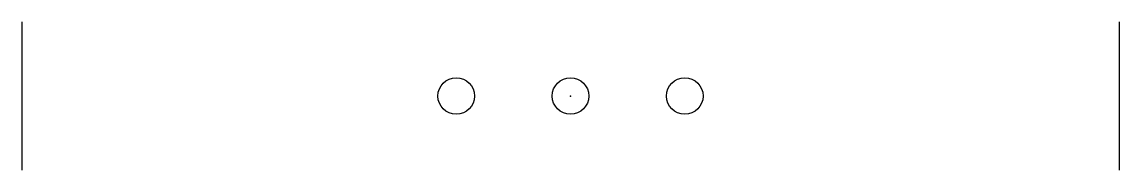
# Model space of a CAD drawing. Header units: millimetres. Extents: x -305 to 0, y -21 to 21.
import ezdxf

# ---------------------------------------------------------------- set-up
doc = ezdxf.new("R2010")
doc.units = ezdxf.units.MM
doc.header["$PDSIZE"] = -1

msp = doc.modelspace()

# ---------------------------------------------------------------- linework, layer by layer
at = {"color": 7, "linetype": 'Continuous'}
for p, q in [((-304.8, 20.6375), (-304.8, -20.6375)), ((0, 20.6375), (0, -20.6375))]:
    msp.add_line(p, q, dxfattribs=at)
for centre in [(-184.15, 0), (-152.4, 0), (-120.65, 0)]:
    msp.add_circle(centre, 5.08, dxfattribs=at)
msp.add_point((-152.4, 0), dxfattribs=at)

doc.saveas('drawing.dxf')
